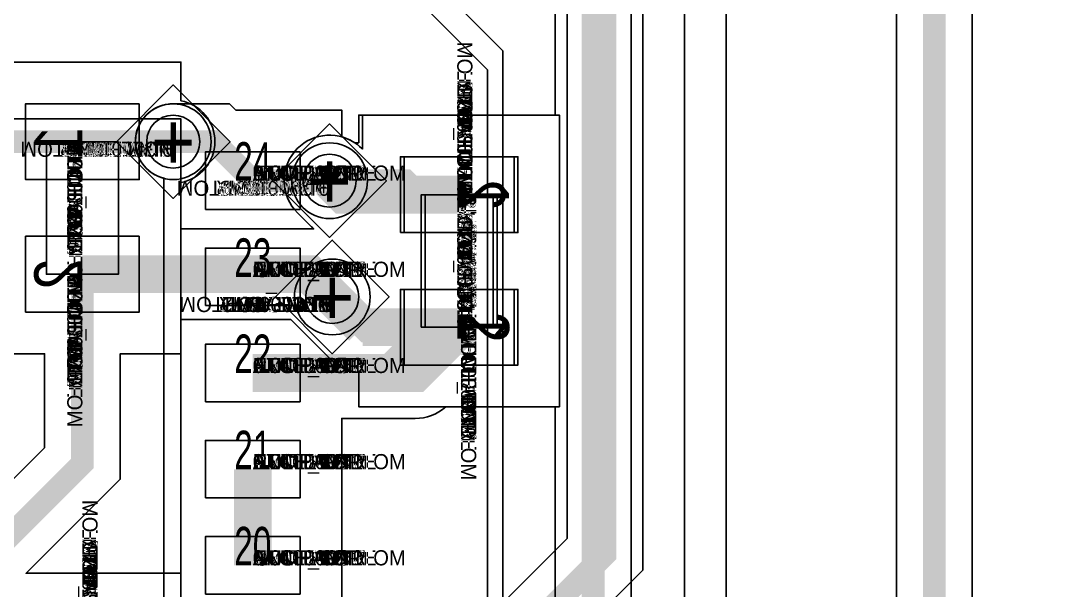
# Model space of a CAD drawing. Extents: x 0 to 323, y 0 to 320.
# Drawn here: x 144.55 to 158.33, y 191.73 to 199.25 of the extents above; entities that cross this region are included whole.
import ezdxf
from ezdxf.enums import TextEntityAlignment as Align

# ---------------------------------------------------------------- set-up
doc = ezdxf.new("R2010")
doc.units = 0
doc.header["$MEASUREMENT"] = 0
doc.layers.get('0').update_dxf_attribs({"linetype": 'CONTINUOUS'})
for name, color, linetype in [('CDN_FIGURES', 7, 'CONTINUOUS'), ('ETCH_BOTTOM', 7, 'CONTINUOUS'), ('ETCH_GND', 3, 'CONTINUOUS'), ('ETCH_INT1', 4, 'CONTINUOUS'), ('ETCH_INT2', 5, 'CONTINUOUS'), ('ETCH_PWR', 6, 'CONTINUOUS'), ('ETCH_TOP', 2, 'CONTINUOUS'), ('MANUFACTURING_NCLEGEND-1-6', 8, 'CONTINUOUS'), ('PACKAGE_GEOMETRY_ASSEMBLY_TOP', 11, 'CONTINUOUS'), ('PACKAGE_GEOMETRY_PIN_NUMBER', 9, 'CONTINUOUS')]:
    doc.layers.add(name, color=color, linetype=linetype)

# ---------------------------------------------------------------- blocks, each defined once
blk = doc.blocks.new('PAD_INFO')
for tag in ['SHAPE_TYPE', 'PAD_HEIGHT', 'PAD_LAYER', 'PAD_TYPE', 'PAD_WIDTH']:
    blk.add_attdef(tag, (0, 0), '', height=0.2)
at = {"flags": 2}
blk.add_attdef('CDN_TYPE', (0, 0), '', height=0.2, dxfattribs=at)
blk = doc.blocks.new('DRILL_INFO')
at = {"flags": 2}
blk.add_attdef('CDN_TYPE', (0, 0), '', height=0.2, dxfattribs=at)
for tag in ['FSHAPE', 'FCHAR', 'DRILL_HEIGHT', 'DIAMETER', 'PLATED', 'DRILL_WIDTH']:
    blk.add_attdef(tag, (0, 0), '', height=0.2)
blk = doc.blocks.new('VIA0700X0300')
at = {"layer": 'ETCH_BOTTOM'}
blk.add_circle((0, 0), 0.35, dxfattribs=at)
at = {"layer": 'ETCH_GND'}
blk.add_circle((0, 0), 0.35, dxfattribs=at)
at = {"layer": 'ETCH_INT1'}
blk.add_circle((0, 0), 0.35, dxfattribs=at)
at = {"layer": 'ETCH_INT2'}
blk.add_circle((0, 0), 0.35, dxfattribs=at)
at = {"layer": 'ETCH_PWR'}
blk.add_circle((0, 0), 0.35, dxfattribs=at)
at = {"layer": 'ETCH_TOP'}
blk.add_circle((0, 0), 0.35, dxfattribs=at)
ref = blk.add_blockref('PAD_INFO', (0, 0))
ref.add_attrib('PAD_LAYER', 'ETCH_TOP', (0, 0), dxfattribs={"height": 0.2})
ref.add_attrib('SHAPE_TYPE', 'NULL', (0, 0), dxfattribs={"height": 0.2})
ref.add_attrib('PAD_TYPE', 'ANTIPAD', (0, 0), dxfattribs={"height": 0.2})
ref.add_attrib('PAD_WIDTH', '0.000000', (0, 0), dxfattribs={"height": 0.2})
ref.add_attrib('PAD_HEIGHT', '0.000000', (0, 0), dxfattribs={"height": 0.2})
ref = blk.add_blockref('PAD_INFO', (0, 0))
ref.add_attrib('PAD_LAYER', 'ETCH_GND', (0, 0), dxfattribs={"height": 0.2})
ref.add_attrib('SHAPE_TYPE', 'NULL', (0, 0), dxfattribs={"height": 0.2})
ref.add_attrib('PAD_TYPE', 'ANTIPAD', (0, 0), dxfattribs={"height": 0.2})
ref.add_attrib('PAD_WIDTH', '0.000000', (0, 0), dxfattribs={"height": 0.2})
ref.add_attrib('PAD_HEIGHT', '0.000000', (0, 0), dxfattribs={"height": 0.2})
ref = blk.add_blockref('PAD_INFO', (0, 0))
ref.add_attrib('PAD_LAYER', 'ETCH_INT1', (0, 0), dxfattribs={"height": 0.2})
ref.add_attrib('SHAPE_TYPE', 'NULL', (0, 0), dxfattribs={"height": 0.2})
ref.add_attrib('PAD_TYPE', 'ANTIPAD', (0, 0), dxfattribs={"height": 0.2})
ref.add_attrib('PAD_WIDTH', '0.000000', (0, 0), dxfattribs={"height": 0.2})
ref.add_attrib('PAD_HEIGHT', '0.000000', (0, 0), dxfattribs={"height": 0.2})
ref = blk.add_blockref('PAD_INFO', (0, 0))
ref.add_attrib('PAD_LAYER', 'ETCH_INT2', (0, 0), dxfattribs={"height": 0.2})
ref.add_attrib('SHAPE_TYPE', 'NULL', (0, 0), dxfattribs={"height": 0.2})
ref.add_attrib('PAD_TYPE', 'ANTIPAD', (0, 0), dxfattribs={"height": 0.2})
ref.add_attrib('PAD_WIDTH', '0.000000', (0, 0), dxfattribs={"height": 0.2})
ref.add_attrib('PAD_HEIGHT', '0.000000', (0, 0), dxfattribs={"height": 0.2})
ref = blk.add_blockref('PAD_INFO', (0, 0))
ref.add_attrib('PAD_LAYER', 'ETCH_PWR', (0, 0), dxfattribs={"height": 0.2})
ref.add_attrib('SHAPE_TYPE', 'NULL', (0, 0), dxfattribs={"height": 0.2})
ref.add_attrib('PAD_TYPE', 'ANTIPAD', (0, 0), dxfattribs={"height": 0.2})
ref.add_attrib('PAD_WIDTH', '0.000000', (0, 0), dxfattribs={"height": 0.2})
ref.add_attrib('PAD_HEIGHT', '0.000000', (0, 0), dxfattribs={"height": 0.2})
ref = blk.add_blockref('PAD_INFO', (0, 0))
ref.add_attrib('PAD_LAYER', 'ETCH_BOTTOM', (0, 0), dxfattribs={"height": 0.2})
ref.add_attrib('SHAPE_TYPE', 'NULL', (0, 0), dxfattribs={"height": 0.2})
ref.add_attrib('PAD_TYPE', 'ANTIPAD', (0, 0), dxfattribs={"height": 0.2})
ref.add_attrib('PAD_WIDTH', '0.000000', (0, 0), dxfattribs={"height": 0.2})
ref.add_attrib('PAD_HEIGHT', '0.000000', (0, 0), dxfattribs={"height": 0.2})
ref = blk.add_blockref('PAD_INFO', (0, 0))
ref.add_attrib('PAD_LAYER', 'ETCH_TOP', (0, 0), dxfattribs={"height": 0.2})
ref.add_attrib('SHAPE_TYPE', 'NULL', (0, 0), dxfattribs={"height": 0.2})
ref.add_attrib('PAD_TYPE', 'THERMAL', (0, 0), dxfattribs={"height": 0.2})
ref.add_attrib('PAD_WIDTH', '0.000000', (0, 0), dxfattribs={"height": 0.2})
ref.add_attrib('PAD_HEIGHT', '0.000000', (0, 0), dxfattribs={"height": 0.2})
ref = blk.add_blockref('PAD_INFO', (0, 0))
ref.add_attrib('PAD_LAYER', 'ETCH_GND', (0, 0), dxfattribs={"height": 0.2})
ref.add_attrib('SHAPE_TYPE', 'NULL', (0, 0), dxfattribs={"height": 0.2})
ref.add_attrib('PAD_TYPE', 'THERMAL', (0, 0), dxfattribs={"height": 0.2})
ref.add_attrib('PAD_WIDTH', '0.000000', (0, 0), dxfattribs={"height": 0.2})
ref.add_attrib('PAD_HEIGHT', '0.000000', (0, 0), dxfattribs={"height": 0.2})
ref = blk.add_blockref('PAD_INFO', (0, 0))
ref.add_attrib('PAD_LAYER', 'ETCH_INT1', (0, 0), dxfattribs={"height": 0.2})
ref.add_attrib('SHAPE_TYPE', 'NULL', (0, 0), dxfattribs={"height": 0.2})
ref.add_attrib('PAD_TYPE', 'THERMAL', (0, 0), dxfattribs={"height": 0.2})
ref.add_attrib('PAD_WIDTH', '0.000000', (0, 0), dxfattribs={"height": 0.2})
ref.add_attrib('PAD_HEIGHT', '0.000000', (0, 0), dxfattribs={"height": 0.2})
ref = blk.add_blockref('PAD_INFO', (0, 0))
ref.add_attrib('PAD_LAYER', 'ETCH_INT2', (0, 0), dxfattribs={"height": 0.2})
ref.add_attrib('SHAPE_TYPE', 'NULL', (0, 0), dxfattribs={"height": 0.2})
ref.add_attrib('PAD_TYPE', 'THERMAL', (0, 0), dxfattribs={"height": 0.2})
ref.add_attrib('PAD_WIDTH', '0.000000', (0, 0), dxfattribs={"height": 0.2})
ref.add_attrib('PAD_HEIGHT', '0.000000', (0, 0), dxfattribs={"height": 0.2})
ref = blk.add_blockref('PAD_INFO', (0, 0))
ref.add_attrib('PAD_LAYER', 'ETCH_PWR', (0, 0), dxfattribs={"height": 0.2})
ref.add_attrib('SHAPE_TYPE', 'NULL', (0, 0), dxfattribs={"height": 0.2})
ref.add_attrib('PAD_TYPE', 'THERMAL', (0, 0), dxfattribs={"height": 0.2})
ref.add_attrib('PAD_WIDTH', '0.000000', (0, 0), dxfattribs={"height": 0.2})
ref.add_attrib('PAD_HEIGHT', '0.000000', (0, 0), dxfattribs={"height": 0.2})
ref = blk.add_blockref('PAD_INFO', (0, 0))
ref.add_attrib('PAD_LAYER', 'ETCH_BOTTOM', (0, 0), dxfattribs={"height": 0.2})
ref.add_attrib('SHAPE_TYPE', 'NULL', (0, 0), dxfattribs={"height": 0.2})
ref.add_attrib('PAD_TYPE', 'THERMAL', (0, 0), dxfattribs={"height": 0.2})
ref.add_attrib('PAD_WIDTH', '0.000000', (0, 0), dxfattribs={"height": 0.2})
ref.add_attrib('PAD_HEIGHT', '0.000000', (0, 0), dxfattribs={"height": 0.2})
ref = blk.add_blockref('PAD_INFO', (0, 0))
ref.add_attrib('PAD_LAYER', 'ETCH_TOP', (0, 0), dxfattribs={"height": 0.2})
ref.add_attrib('SHAPE_TYPE', 'CIRCLE', (0, 0), dxfattribs={"height": 0.2})
ref.add_attrib('PAD_TYPE', 'REGULAR', (0, 0), dxfattribs={"height": 0.2})
ref.add_attrib('PAD_WIDTH', '0.700000', (0, 0), dxfattribs={"height": 0.2})
ref.add_attrib('PAD_HEIGHT', '0.700000', (0, 0), dxfattribs={"height": 0.2})
ref = blk.add_blockref('PAD_INFO', (0, 0))
ref.add_attrib('PAD_LAYER', 'ETCH_GND', (0, 0), dxfattribs={"height": 0.2})
ref.add_attrib('SHAPE_TYPE', 'CIRCLE', (0, 0), dxfattribs={"height": 0.2})
ref.add_attrib('PAD_TYPE', 'REGULAR', (0, 0), dxfattribs={"height": 0.2})
ref.add_attrib('PAD_WIDTH', '0.700000', (0, 0), dxfattribs={"height": 0.2})
ref.add_attrib('PAD_HEIGHT', '0.700000', (0, 0), dxfattribs={"height": 0.2})
ref = blk.add_blockref('PAD_INFO', (0, 0))
ref.add_attrib('PAD_LAYER', 'ETCH_INT1', (0, 0), dxfattribs={"height": 0.2})
ref.add_attrib('SHAPE_TYPE', 'CIRCLE', (0, 0), dxfattribs={"height": 0.2})
ref.add_attrib('PAD_TYPE', 'REGULAR', (0, 0), dxfattribs={"height": 0.2})
ref.add_attrib('PAD_WIDTH', '0.700000', (0, 0), dxfattribs={"height": 0.2})
ref.add_attrib('PAD_HEIGHT', '0.700000', (0, 0), dxfattribs={"height": 0.2})
ref = blk.add_blockref('PAD_INFO', (0, 0))
ref.add_attrib('PAD_LAYER', 'ETCH_INT2', (0, 0), dxfattribs={"height": 0.2})
ref.add_attrib('SHAPE_TYPE', 'CIRCLE', (0, 0), dxfattribs={"height": 0.2})
ref.add_attrib('PAD_TYPE', 'REGULAR', (0, 0), dxfattribs={"height": 0.2})
ref.add_attrib('PAD_WIDTH', '0.700000', (0, 0), dxfattribs={"height": 0.2})
ref.add_attrib('PAD_HEIGHT', '0.700000', (0, 0), dxfattribs={"height": 0.2})
ref = blk.add_blockref('PAD_INFO', (0, 0))
ref.add_attrib('PAD_LAYER', 'ETCH_PWR', (0, 0), dxfattribs={"height": 0.2})
ref.add_attrib('SHAPE_TYPE', 'CIRCLE', (0, 0), dxfattribs={"height": 0.2})
ref.add_attrib('PAD_TYPE', 'REGULAR', (0, 0), dxfattribs={"height": 0.2})
ref.add_attrib('PAD_WIDTH', '0.700000', (0, 0), dxfattribs={"height": 0.2})
ref.add_attrib('PAD_HEIGHT', '0.700000', (0, 0), dxfattribs={"height": 0.2})
ref = blk.add_blockref('PAD_INFO', (0, 0))
ref.add_attrib('PAD_LAYER', 'ETCH_BOTTOM', (0, 0), dxfattribs={"height": 0.2})
ref.add_attrib('SHAPE_TYPE', 'CIRCLE', (0, 0), dxfattribs={"height": 0.2})
ref.add_attrib('PAD_TYPE', 'REGULAR', (0, 0), dxfattribs={"height": 0.2})
ref.add_attrib('PAD_WIDTH', '0.700000', (0, 0), dxfattribs={"height": 0.2})
ref.add_attrib('PAD_HEIGHT', '0.700000', (0, 0), dxfattribs={"height": 0.2})
ref = blk.add_blockref('DRILL_INFO', (0, 0))
ref.add_attrib('DIAMETER', '0.300000', (0, 0), dxfattribs={"height": 0.2})
ref.add_attrib('PLATED', 'PLATED', (0, 0), dxfattribs={"height": 0.2})
ref.add_attrib('FSHAPE', 'DIAMOND', (0, 0), dxfattribs={"height": 0.2})
ref.add_attrib('FCHAR', '+', (0, 0), dxfattribs={"height": 0.2})
ref.add_attrib('DRILL_WIDTH', '1.500000', (0, 0), dxfattribs={"height": 0.2})
ref.add_attrib('DRILL_HEIGHT', '1.500000', (0, 0), dxfattribs={"height": 0.2})
for tag in ['CDN_TYPE', 'PIN']:
    blk.add_attdef(tag, (0, 0), '', height=0.2)
at = {"flags": 2}
for tag in ['PSTKNAME', 'BBV']:
    blk.add_attdef(tag, (0, 0), '', height=0.2, dxfattribs=at)
blk = doc.blocks.new('FIGURE_DIAMOND')
at = {"layer": 'CDN_FIGURES'}
blk.add_lwpolyline([(-0.5, 0), (0, 0.5), (0.5, 0), (0, -0.5)], close=True, dxfattribs=at)
blk = doc.blocks.new('RC1000X1500TS')
at = {"layer": 'ETCH_TOP'}
blk.add_lwpolyline([(-0.5, -0.75), (-0.5, 0.75), (0.5, 0.75), (0.5, -0.75)], close=True, dxfattribs=at)
ref = blk.add_blockref('PAD_INFO', (0, 0))
ref.add_attrib('PAD_LAYER', 'ETCH_TOP', (0, 0), dxfattribs={"height": 0.2})
ref.add_attrib('SHAPE_TYPE', 'NULL', (0, 0), dxfattribs={"height": 0.2})
ref.add_attrib('PAD_TYPE', 'ANTIPAD', (0, 0), dxfattribs={"height": 0.2})
ref.add_attrib('PAD_WIDTH', '0.000000', (0, 0), dxfattribs={"height": 0.2})
ref.add_attrib('PAD_HEIGHT', '0.000000', (0, 0), dxfattribs={"height": 0.2})
ref = blk.add_blockref('PAD_INFO', (0, 0))
ref.add_attrib('PAD_LAYER', 'ETCH_GND', (0, 0), dxfattribs={"height": 0.2})
ref.add_attrib('SHAPE_TYPE', 'NULL', (0, 0), dxfattribs={"height": 0.2})
ref.add_attrib('PAD_TYPE', 'ANTIPAD', (0, 0), dxfattribs={"height": 0.2})
ref.add_attrib('PAD_WIDTH', '0.000000', (0, 0), dxfattribs={"height": 0.2})
ref.add_attrib('PAD_HEIGHT', '0.000000', (0, 0), dxfattribs={"height": 0.2})
ref = blk.add_blockref('PAD_INFO', (0, 0))
ref.add_attrib('PAD_LAYER', 'ETCH_INT1', (0, 0), dxfattribs={"height": 0.2})
ref.add_attrib('SHAPE_TYPE', 'NULL', (0, 0), dxfattribs={"height": 0.2})
ref.add_attrib('PAD_TYPE', 'ANTIPAD', (0, 0), dxfattribs={"height": 0.2})
ref.add_attrib('PAD_WIDTH', '0.000000', (0, 0), dxfattribs={"height": 0.2})
ref.add_attrib('PAD_HEIGHT', '0.000000', (0, 0), dxfattribs={"height": 0.2})
ref = blk.add_blockref('PAD_INFO', (0, 0))
ref.add_attrib('PAD_LAYER', 'ETCH_INT2', (0, 0), dxfattribs={"height": 0.2})
ref.add_attrib('SHAPE_TYPE', 'NULL', (0, 0), dxfattribs={"height": 0.2})
ref.add_attrib('PAD_TYPE', 'ANTIPAD', (0, 0), dxfattribs={"height": 0.2})
ref.add_attrib('PAD_WIDTH', '0.000000', (0, 0), dxfattribs={"height": 0.2})
ref.add_attrib('PAD_HEIGHT', '0.000000', (0, 0), dxfattribs={"height": 0.2})
ref = blk.add_blockref('PAD_INFO', (0, 0))
ref.add_attrib('PAD_LAYER', 'ETCH_PWR', (0, 0), dxfattribs={"height": 0.2})
ref.add_attrib('SHAPE_TYPE', 'NULL', (0, 0), dxfattribs={"height": 0.2})
ref.add_attrib('PAD_TYPE', 'ANTIPAD', (0, 0), dxfattribs={"height": 0.2})
ref.add_attrib('PAD_WIDTH', '0.000000', (0, 0), dxfattribs={"height": 0.2})
ref.add_attrib('PAD_HEIGHT', '0.000000', (0, 0), dxfattribs={"height": 0.2})
ref = blk.add_blockref('PAD_INFO', (0, 0))
ref.add_attrib('PAD_LAYER', 'ETCH_BOTTOM', (0, 0), dxfattribs={"height": 0.2})
ref.add_attrib('SHAPE_TYPE', 'NULL', (0, 0), dxfattribs={"height": 0.2})
ref.add_attrib('PAD_TYPE', 'ANTIPAD', (0, 0), dxfattribs={"height": 0.2})
ref.add_attrib('PAD_WIDTH', '0.000000', (0, 0), dxfattribs={"height": 0.2})
ref.add_attrib('PAD_HEIGHT', '0.000000', (0, 0), dxfattribs={"height": 0.2})
ref = blk.add_blockref('PAD_INFO', (0, 0))
ref.add_attrib('PAD_LAYER', 'ETCH_TOP', (0, 0), dxfattribs={"height": 0.2})
ref.add_attrib('SHAPE_TYPE', 'NULL', (0, 0), dxfattribs={"height": 0.2})
ref.add_attrib('PAD_TYPE', 'THERMAL', (0, 0), dxfattribs={"height": 0.2})
ref.add_attrib('PAD_WIDTH', '0.000000', (0, 0), dxfattribs={"height": 0.2})
ref.add_attrib('PAD_HEIGHT', '0.000000', (0, 0), dxfattribs={"height": 0.2})
ref = blk.add_blockref('PAD_INFO', (0, 0))
ref.add_attrib('PAD_LAYER', 'ETCH_GND', (0, 0), dxfattribs={"height": 0.2})
ref.add_attrib('SHAPE_TYPE', 'NULL', (0, 0), dxfattribs={"height": 0.2})
ref.add_attrib('PAD_TYPE', 'THERMAL', (0, 0), dxfattribs={"height": 0.2})
ref.add_attrib('PAD_WIDTH', '0.000000', (0, 0), dxfattribs={"height": 0.2})
ref.add_attrib('PAD_HEIGHT', '0.000000', (0, 0), dxfattribs={"height": 0.2})
ref = blk.add_blockref('PAD_INFO', (0, 0))
ref.add_attrib('PAD_LAYER', 'ETCH_INT1', (0, 0), dxfattribs={"height": 0.2})
ref.add_attrib('SHAPE_TYPE', 'NULL', (0, 0), dxfattribs={"height": 0.2})
ref.add_attrib('PAD_TYPE', 'THERMAL', (0, 0), dxfattribs={"height": 0.2})
ref.add_attrib('PAD_WIDTH', '0.000000', (0, 0), dxfattribs={"height": 0.2})
ref.add_attrib('PAD_HEIGHT', '0.000000', (0, 0), dxfattribs={"height": 0.2})
ref = blk.add_blockref('PAD_INFO', (0, 0))
ref.add_attrib('PAD_LAYER', 'ETCH_INT2', (0, 0), dxfattribs={"height": 0.2})
ref.add_attrib('SHAPE_TYPE', 'NULL', (0, 0), dxfattribs={"height": 0.2})
ref.add_attrib('PAD_TYPE', 'THERMAL', (0, 0), dxfattribs={"height": 0.2})
ref.add_attrib('PAD_WIDTH', '0.000000', (0, 0), dxfattribs={"height": 0.2})
ref.add_attrib('PAD_HEIGHT', '0.000000', (0, 0), dxfattribs={"height": 0.2})
ref = blk.add_blockref('PAD_INFO', (0, 0))
ref.add_attrib('PAD_LAYER', 'ETCH_PWR', (0, 0), dxfattribs={"height": 0.2})
ref.add_attrib('SHAPE_TYPE', 'NULL', (0, 0), dxfattribs={"height": 0.2})
ref.add_attrib('PAD_TYPE', 'THERMAL', (0, 0), dxfattribs={"height": 0.2})
ref.add_attrib('PAD_WIDTH', '0.000000', (0, 0), dxfattribs={"height": 0.2})
ref.add_attrib('PAD_HEIGHT', '0.000000', (0, 0), dxfattribs={"height": 0.2})
ref = blk.add_blockref('PAD_INFO', (0, 0))
ref.add_attrib('PAD_LAYER', 'ETCH_BOTTOM', (0, 0), dxfattribs={"height": 0.2})
ref.add_attrib('SHAPE_TYPE', 'NULL', (0, 0), dxfattribs={"height": 0.2})
ref.add_attrib('PAD_TYPE', 'THERMAL', (0, 0), dxfattribs={"height": 0.2})
ref.add_attrib('PAD_WIDTH', '0.000000', (0, 0), dxfattribs={"height": 0.2})
ref.add_attrib('PAD_HEIGHT', '0.000000', (0, 0), dxfattribs={"height": 0.2})
ref = blk.add_blockref('PAD_INFO', (0, 0))
ref.add_attrib('PAD_LAYER', 'ETCH_GND', (0, 0), dxfattribs={"height": 0.2})
ref.add_attrib('SHAPE_TYPE', 'NULL', (0, 0), dxfattribs={"height": 0.2})
ref.add_attrib('PAD_TYPE', 'REGULAR', (0, 0), dxfattribs={"height": 0.2})
ref.add_attrib('PAD_WIDTH', '0.000000', (0, 0), dxfattribs={"height": 0.2})
ref.add_attrib('PAD_HEIGHT', '0.000000', (0, 0), dxfattribs={"height": 0.2})
ref = blk.add_blockref('PAD_INFO', (0, 0))
ref.add_attrib('PAD_LAYER', 'ETCH_INT1', (0, 0), dxfattribs={"height": 0.2})
ref.add_attrib('SHAPE_TYPE', 'NULL', (0, 0), dxfattribs={"height": 0.2})
ref.add_attrib('PAD_TYPE', 'REGULAR', (0, 0), dxfattribs={"height": 0.2})
ref.add_attrib('PAD_WIDTH', '0.000000', (0, 0), dxfattribs={"height": 0.2})
ref.add_attrib('PAD_HEIGHT', '0.000000', (0, 0), dxfattribs={"height": 0.2})
ref = blk.add_blockref('PAD_INFO', (0, 0))
ref.add_attrib('PAD_LAYER', 'ETCH_INT2', (0, 0), dxfattribs={"height": 0.2})
ref.add_attrib('SHAPE_TYPE', 'NULL', (0, 0), dxfattribs={"height": 0.2})
ref.add_attrib('PAD_TYPE', 'REGULAR', (0, 0), dxfattribs={"height": 0.2})
ref.add_attrib('PAD_WIDTH', '0.000000', (0, 0), dxfattribs={"height": 0.2})
ref.add_attrib('PAD_HEIGHT', '0.000000', (0, 0), dxfattribs={"height": 0.2})
ref = blk.add_blockref('PAD_INFO', (0, 0))
ref.add_attrib('PAD_LAYER', 'ETCH_PWR', (0, 0), dxfattribs={"height": 0.2})
ref.add_attrib('SHAPE_TYPE', 'NULL', (0, 0), dxfattribs={"height": 0.2})
ref.add_attrib('PAD_TYPE', 'REGULAR', (0, 0), dxfattribs={"height": 0.2})
ref.add_attrib('PAD_WIDTH', '0.000000', (0, 0), dxfattribs={"height": 0.2})
ref.add_attrib('PAD_HEIGHT', '0.000000', (0, 0), dxfattribs={"height": 0.2})
ref = blk.add_blockref('PAD_INFO', (0, 0))
ref.add_attrib('PAD_LAYER', 'ETCH_BOTTOM', (0, 0), dxfattribs={"height": 0.2})
ref.add_attrib('SHAPE_TYPE', 'NULL', (0, 0), dxfattribs={"height": 0.2})
ref.add_attrib('PAD_TYPE', 'REGULAR', (0, 0), dxfattribs={"height": 0.2})
ref.add_attrib('PAD_WIDTH', '0.000000', (0, 0), dxfattribs={"height": 0.2})
ref.add_attrib('PAD_HEIGHT', '0.000000', (0, 0), dxfattribs={"height": 0.2})
ref = blk.add_blockref('DRILL_INFO', (0, 0))
ref.add_attrib('DIAMETER', '0.000000', (0, 0), dxfattribs={"height": 0.2})
ref.add_attrib('PLATED', 'PLATED', (0, 0), dxfattribs={"height": 0.2})
ref.add_attrib('FSHAPE', 'NULL', (0, 0), dxfattribs={"height": 0.2})
ref.add_attrib('DRILL_WIDTH', '0.000000', (0, 0), dxfattribs={"height": 0.2})
ref.add_attrib('DRILL_HEIGHT', '0.000000', (0, 0), dxfattribs={"height": 0.2})
ref = blk.add_blockref('PAD_INFO', (0, 0))
ref.add_attrib('PAD_LAYER', 'ETCH_TOP', (0, 0), dxfattribs={"height": 0.2})
ref.add_attrib('SHAPE_TYPE', 'RECTANGLE', (0, 0), dxfattribs={"height": 0.2})
ref.add_attrib('PAD_TYPE', 'REGULAR', (0, 0), dxfattribs={"height": 0.2})
ref.add_attrib('PAD_WIDTH', '1.000000', (0, 0), dxfattribs={"height": 0.2})
ref.add_attrib('PAD_HEIGHT', '1.500000', (0, 0), dxfattribs={"height": 0.2})
for tag in ['CDN_TYPE', 'PIN']:
    blk.add_attdef(tag, (0, 0), '', height=0.2)
at = {"flags": 2}
for tag in ['PSTKNAME', 'BBV']:
    blk.add_attdef(tag, (0, 0), '', height=0.2, dxfattribs=at)
blk = doc.blocks.new('F56')
at = {"layer": 'PACKAGE_GEOMETRY_ASSEMBLY_TOP'}
blk.add_lwpolyline([(0, -0.475), (1.75, -0.475), (1.75, 0.475), (0, 0.475)], close=True, dxfattribs=at)
at = {"layer": 'ETCH_TOP'}
ref = blk.add_blockref('RC1000X1500TS', (0, 0), dxfattribs=at)
ref.add_attrib('CDN_TYPE', 'PIN', (0, 0), dxfattribs={"height": 0.2})
ref.add_attrib('PIN', '1', (0, 0), dxfattribs={"height": 0.2})
ref = blk.add_blockref('RC1000X1500TS', (1.75, 0), dxfattribs=at)
ref.add_attrib('CDN_TYPE', 'PIN', (0, 0), dxfattribs={"height": 0.2})
ref.add_attrib('PIN', '2', (0, 0), dxfattribs={"height": 0.2})
at = {"flags": 2}
for tag in ['SYMBOL_TYPE', 'CDN_TYPE', 'REFDES']:
    blk.add_attdef(tag, (0, 0), '', height=0.2, dxfattribs=at)
blk = doc.blocks.new('RC1250X0760TS')
at = {"layer": 'ETCH_TOP'}
blk.add_lwpolyline([(-0.625, -0.38), (-0.625, 0.38), (0.625, 0.38), (0.625, -0.38)], close=True, dxfattribs=at)
ref = blk.add_blockref('PAD_INFO', (0, 0))
ref.add_attrib('PAD_LAYER', 'ETCH_TOP', (0, 0), dxfattribs={"height": 0.2})
ref.add_attrib('SHAPE_TYPE', 'NULL', (0, 0), dxfattribs={"height": 0.2})
ref.add_attrib('PAD_TYPE', 'ANTIPAD', (0, 0), dxfattribs={"height": 0.2})
ref.add_attrib('PAD_WIDTH', '0.000000', (0, 0), dxfattribs={"height": 0.2})
ref.add_attrib('PAD_HEIGHT', '0.000000', (0, 0), dxfattribs={"height": 0.2})
ref = blk.add_blockref('PAD_INFO', (0, 0))
ref.add_attrib('PAD_LAYER', 'ETCH_GND', (0, 0), dxfattribs={"height": 0.2})
ref.add_attrib('SHAPE_TYPE', 'NULL', (0, 0), dxfattribs={"height": 0.2})
ref.add_attrib('PAD_TYPE', 'ANTIPAD', (0, 0), dxfattribs={"height": 0.2})
ref.add_attrib('PAD_WIDTH', '0.000000', (0, 0), dxfattribs={"height": 0.2})
ref.add_attrib('PAD_HEIGHT', '0.000000', (0, 0), dxfattribs={"height": 0.2})
ref = blk.add_blockref('PAD_INFO', (0, 0))
ref.add_attrib('PAD_LAYER', 'ETCH_INT1', (0, 0), dxfattribs={"height": 0.2})
ref.add_attrib('SHAPE_TYPE', 'NULL', (0, 0), dxfattribs={"height": 0.2})
ref.add_attrib('PAD_TYPE', 'ANTIPAD', (0, 0), dxfattribs={"height": 0.2})
ref.add_attrib('PAD_WIDTH', '0.000000', (0, 0), dxfattribs={"height": 0.2})
ref.add_attrib('PAD_HEIGHT', '0.000000', (0, 0), dxfattribs={"height": 0.2})
ref = blk.add_blockref('PAD_INFO', (0, 0))
ref.add_attrib('PAD_LAYER', 'ETCH_INT2', (0, 0), dxfattribs={"height": 0.2})
ref.add_attrib('SHAPE_TYPE', 'NULL', (0, 0), dxfattribs={"height": 0.2})
ref.add_attrib('PAD_TYPE', 'ANTIPAD', (0, 0), dxfattribs={"height": 0.2})
ref.add_attrib('PAD_WIDTH', '0.000000', (0, 0), dxfattribs={"height": 0.2})
ref.add_attrib('PAD_HEIGHT', '0.000000', (0, 0), dxfattribs={"height": 0.2})
ref = blk.add_blockref('PAD_INFO', (0, 0))
ref.add_attrib('PAD_LAYER', 'ETCH_PWR', (0, 0), dxfattribs={"height": 0.2})
ref.add_attrib('SHAPE_TYPE', 'NULL', (0, 0), dxfattribs={"height": 0.2})
ref.add_attrib('PAD_TYPE', 'ANTIPAD', (0, 0), dxfattribs={"height": 0.2})
ref.add_attrib('PAD_WIDTH', '0.000000', (0, 0), dxfattribs={"height": 0.2})
ref.add_attrib('PAD_HEIGHT', '0.000000', (0, 0), dxfattribs={"height": 0.2})
ref = blk.add_blockref('PAD_INFO', (0, 0))
ref.add_attrib('PAD_LAYER', 'ETCH_BOTTOM', (0, 0), dxfattribs={"height": 0.2})
ref.add_attrib('SHAPE_TYPE', 'NULL', (0, 0), dxfattribs={"height": 0.2})
ref.add_attrib('PAD_TYPE', 'ANTIPAD', (0, 0), dxfattribs={"height": 0.2})
ref.add_attrib('PAD_WIDTH', '0.000000', (0, 0), dxfattribs={"height": 0.2})
ref.add_attrib('PAD_HEIGHT', '0.000000', (0, 0), dxfattribs={"height": 0.2})
ref = blk.add_blockref('PAD_INFO', (0, 0))
ref.add_attrib('PAD_LAYER', 'ETCH_TOP', (0, 0), dxfattribs={"height": 0.2})
ref.add_attrib('SHAPE_TYPE', 'NULL', (0, 0), dxfattribs={"height": 0.2})
ref.add_attrib('PAD_TYPE', 'THERMAL', (0, 0), dxfattribs={"height": 0.2})
ref.add_attrib('PAD_WIDTH', '0.000000', (0, 0), dxfattribs={"height": 0.2})
ref.add_attrib('PAD_HEIGHT', '0.000000', (0, 0), dxfattribs={"height": 0.2})
ref = blk.add_blockref('PAD_INFO', (0, 0))
ref.add_attrib('PAD_LAYER', 'ETCH_GND', (0, 0), dxfattribs={"height": 0.2})
ref.add_attrib('SHAPE_TYPE', 'NULL', (0, 0), dxfattribs={"height": 0.2})
ref.add_attrib('PAD_TYPE', 'THERMAL', (0, 0), dxfattribs={"height": 0.2})
ref.add_attrib('PAD_WIDTH', '0.000000', (0, 0), dxfattribs={"height": 0.2})
ref.add_attrib('PAD_HEIGHT', '0.000000', (0, 0), dxfattribs={"height": 0.2})
ref = blk.add_blockref('PAD_INFO', (0, 0))
ref.add_attrib('PAD_LAYER', 'ETCH_INT1', (0, 0), dxfattribs={"height": 0.2})
ref.add_attrib('SHAPE_TYPE', 'NULL', (0, 0), dxfattribs={"height": 0.2})
ref.add_attrib('PAD_TYPE', 'THERMAL', (0, 0), dxfattribs={"height": 0.2})
ref.add_attrib('PAD_WIDTH', '0.000000', (0, 0), dxfattribs={"height": 0.2})
ref.add_attrib('PAD_HEIGHT', '0.000000', (0, 0), dxfattribs={"height": 0.2})
ref = blk.add_blockref('PAD_INFO', (0, 0))
ref.add_attrib('PAD_LAYER', 'ETCH_INT2', (0, 0), dxfattribs={"height": 0.2})
ref.add_attrib('SHAPE_TYPE', 'NULL', (0, 0), dxfattribs={"height": 0.2})
ref.add_attrib('PAD_TYPE', 'THERMAL', (0, 0), dxfattribs={"height": 0.2})
ref.add_attrib('PAD_WIDTH', '0.000000', (0, 0), dxfattribs={"height": 0.2})
ref.add_attrib('PAD_HEIGHT', '0.000000', (0, 0), dxfattribs={"height": 0.2})
ref = blk.add_blockref('PAD_INFO', (0, 0))
ref.add_attrib('PAD_LAYER', 'ETCH_PWR', (0, 0), dxfattribs={"height": 0.2})
ref.add_attrib('SHAPE_TYPE', 'NULL', (0, 0), dxfattribs={"height": 0.2})
ref.add_attrib('PAD_TYPE', 'THERMAL', (0, 0), dxfattribs={"height": 0.2})
ref.add_attrib('PAD_WIDTH', '0.000000', (0, 0), dxfattribs={"height": 0.2})
ref.add_attrib('PAD_HEIGHT', '0.000000', (0, 0), dxfattribs={"height": 0.2})
ref = blk.add_blockref('PAD_INFO', (0, 0))
ref.add_attrib('PAD_LAYER', 'ETCH_BOTTOM', (0, 0), dxfattribs={"height": 0.2})
ref.add_attrib('SHAPE_TYPE', 'NULL', (0, 0), dxfattribs={"height": 0.2})
ref.add_attrib('PAD_TYPE', 'THERMAL', (0, 0), dxfattribs={"height": 0.2})
ref.add_attrib('PAD_WIDTH', '0.000000', (0, 0), dxfattribs={"height": 0.2})
ref.add_attrib('PAD_HEIGHT', '0.000000', (0, 0), dxfattribs={"height": 0.2})
ref = blk.add_blockref('PAD_INFO', (0, 0))
ref.add_attrib('PAD_LAYER', 'ETCH_TOP', (0, 0), dxfattribs={"height": 0.2})
ref.add_attrib('SHAPE_TYPE', 'RECTANGLE', (0, 0), dxfattribs={"height": 0.2})
ref.add_attrib('PAD_TYPE', 'REGULAR', (0, 0), dxfattribs={"height": 0.2})
ref.add_attrib('PAD_WIDTH', '1.250000', (0, 0), dxfattribs={"height": 0.2})
ref.add_attrib('PAD_HEIGHT', '0.760000', (0, 0), dxfattribs={"height": 0.2})
ref = blk.add_blockref('PAD_INFO', (0, 0))
ref.add_attrib('PAD_LAYER', 'ETCH_GND', (0, 0), dxfattribs={"height": 0.2})
ref.add_attrib('SHAPE_TYPE', 'NULL', (0, 0), dxfattribs={"height": 0.2})
ref.add_attrib('PAD_TYPE', 'REGULAR', (0, 0), dxfattribs={"height": 0.2})
ref.add_attrib('PAD_WIDTH', '0.000000', (0, 0), dxfattribs={"height": 0.2})
ref.add_attrib('PAD_HEIGHT', '0.000000', (0, 0), dxfattribs={"height": 0.2})
ref = blk.add_blockref('PAD_INFO', (0, 0))
ref.add_attrib('PAD_LAYER', 'ETCH_INT1', (0, 0), dxfattribs={"height": 0.2})
ref.add_attrib('SHAPE_TYPE', 'NULL', (0, 0), dxfattribs={"height": 0.2})
ref.add_attrib('PAD_TYPE', 'REGULAR', (0, 0), dxfattribs={"height": 0.2})
ref.add_attrib('PAD_WIDTH', '0.000000', (0, 0), dxfattribs={"height": 0.2})
ref.add_attrib('PAD_HEIGHT', '0.000000', (0, 0), dxfattribs={"height": 0.2})
ref = blk.add_blockref('PAD_INFO', (0, 0))
ref.add_attrib('PAD_LAYER', 'ETCH_INT2', (0, 0), dxfattribs={"height": 0.2})
ref.add_attrib('SHAPE_TYPE', 'NULL', (0, 0), dxfattribs={"height": 0.2})
ref.add_attrib('PAD_TYPE', 'REGULAR', (0, 0), dxfattribs={"height": 0.2})
ref.add_attrib('PAD_WIDTH', '0.000000', (0, 0), dxfattribs={"height": 0.2})
ref.add_attrib('PAD_HEIGHT', '0.000000', (0, 0), dxfattribs={"height": 0.2})
ref = blk.add_blockref('PAD_INFO', (0, 0))
ref.add_attrib('PAD_LAYER', 'ETCH_PWR', (0, 0), dxfattribs={"height": 0.2})
ref.add_attrib('SHAPE_TYPE', 'NULL', (0, 0), dxfattribs={"height": 0.2})
ref.add_attrib('PAD_TYPE', 'REGULAR', (0, 0), dxfattribs={"height": 0.2})
ref.add_attrib('PAD_WIDTH', '0.000000', (0, 0), dxfattribs={"height": 0.2})
ref.add_attrib('PAD_HEIGHT', '0.000000', (0, 0), dxfattribs={"height": 0.2})
ref = blk.add_blockref('PAD_INFO', (0, 0))
ref.add_attrib('PAD_LAYER', 'ETCH_BOTTOM', (0, 0), dxfattribs={"height": 0.2})
ref.add_attrib('SHAPE_TYPE', 'NULL', (0, 0), dxfattribs={"height": 0.2})
ref.add_attrib('PAD_TYPE', 'REGULAR', (0, 0), dxfattribs={"height": 0.2})
ref.add_attrib('PAD_WIDTH', '0.000000', (0, 0), dxfattribs={"height": 0.2})
ref.add_attrib('PAD_HEIGHT', '0.000000', (0, 0), dxfattribs={"height": 0.2})
ref = blk.add_blockref('DRILL_INFO', (0, 0))
ref.add_attrib('DIAMETER', '0.000000', (0, 0), dxfattribs={"height": 0.2})
ref.add_attrib('PLATED', 'PLATED', (0, 0), dxfattribs={"height": 0.2})
ref.add_attrib('FSHAPE', 'NULL', (0, 0), dxfattribs={"height": 0.2})
ref.add_attrib('DRILL_WIDTH', '0.000000', (0, 0), dxfattribs={"height": 0.2})
ref.add_attrib('DRILL_HEIGHT', '0.000000', (0, 0), dxfattribs={"height": 0.2})
for tag in ['CDN_TYPE', 'PIN']:
    blk.add_attdef(tag, (0, 0), '', height=0.2)
at = {"flags": 2}
for tag in ['PSTKNAME', 'BBV']:
    blk.add_attdef(tag, (0, 0), '', height=0.2, dxfattribs=at)
blk = doc.blocks.new('SO-24W')
at = {"layer": 'PACKAGE_GEOMETRY_ASSEMBLY_TOP'}
blk.add_lwpolyline([(-3.8, -7.8), (3.8, -7.8), (3.8, 7.8), (-3.8, 7.8)], close=True, dxfattribs=at)
at = {"layer": 'ETCH_TOP'}
ref = blk.add_blockref('RC1250X0760TS', (4.75, 6.985), dxfattribs=at)
ref.add_attrib('CDN_TYPE', 'PIN', (0, 0), dxfattribs={"height": 0.2})
ref.add_attrib('PIN', '24', (0, 0), dxfattribs={"height": 0.2})
ref = blk.add_blockref('RC1250X0760TS', (4.75, 5.715), dxfattribs=at)
ref.add_attrib('CDN_TYPE', 'PIN', (0, 0), dxfattribs={"height": 0.2})
ref.add_attrib('PIN', '23', (0, 0), dxfattribs={"height": 0.2})
ref = blk.add_blockref('RC1250X0760TS', (4.75, 4.445), dxfattribs=at)
ref.add_attrib('CDN_TYPE', 'PIN', (0, 0), dxfattribs={"height": 0.2})
ref.add_attrib('PIN', '22', (0, 0), dxfattribs={"height": 0.2})
ref = blk.add_blockref('RC1250X0760TS', (4.75, 3.175), dxfattribs=at)
ref.add_attrib('CDN_TYPE', 'PIN', (0, 0), dxfattribs={"height": 0.2})
ref.add_attrib('PIN', '21', (0, 0), dxfattribs={"height": 0.2})
ref = blk.add_blockref('RC1250X0760TS', (4.75, 1.905), dxfattribs=at)
ref.add_attrib('CDN_TYPE', 'PIN', (0, 0), dxfattribs={"height": 0.2})
ref.add_attrib('PIN', '20', (0, 0), dxfattribs={"height": 0.2})
at = {"flags": 2}
for tag in ['SYMBOL_TYPE', 'CDN_TYPE', 'REFDES']:
    blk.add_attdef(tag, (0, 0), '', height=0.2, dxfattribs=at)

msp = doc.modelspace()

# ---------------------------------------------------------------- linework, layer by layer
at = {"layer": 'ETCH_BOTTOM'}
for points, format in [([(141.398, 227.24, 0.3, 0.3, 0), (141.398, 225.22, 0.3, 0.3, 0), (146.763, 219.855, 0.3, 0.3, 0), (146.763, 213.355, 0.3, 0.3, 0), (152.108, 208.01, 0.3, 0.3, 0), (152.108, 172.87, 0.3, 0.3, 0), (142.263, 163.025, 0.3, 0.3, 0), (142.263, 158.875, 0.3, 0.3, 0), (142.228, 158.84, 0.3, 0.3, 0)], "xyseb"), ([(141.563, 198.706), (146.663, 198.706), (146.663, 198.196, -0.831918), (146.663, 197.115), (146.663, 196.506), (148.363, 196.506, -0.023284), (148.418, 196.503, -0.017188), (148.388, 196.531), (148.203, 196.716, -0.904799), (148.959, 197.641), (149.013, 197.641), (149.013, 198.006), (151.608, 198.006), (151.608, 207.803), (146.263, 213.148)], "xyb"), ([(149.763, 212.385, -0.573067), (149.218, 211.607), (152.608, 208.218), (152.608, 172.663)], "xyb"), ([(142.863, 197.655, 0.3, 0.3, 0), (145.363, 197.655, 0.3, 0.3, 0)], "xyseb"), ([(145.363, 197.655, 0.3, 0.3, 0), (146.563, 197.655, 0.3, 0.3, 0)], "xyseb"), ([(150.313, 196.955, 0.5, 0.5, 0), (148.813, 196.955, 0.5, 0.5, 0), (148.628, 197.14, 0.5, 0.5, 0)], "xyseb"), ([(149.863, 196.905, 0.3, 0.3, 0), (149.628, 197.14, 0.3, 0.3, 0), (148.628, 197.14, 0.3, 0.3, 0)], "xyseb"), ([(145.363, 195.905, 0.3, 0.3, 0), (145.363, 193.405, 0.3, 0.3, 0), (143.113, 191.155, 0.3, 0.3, 0), (142.863, 191.155, 0.3, 0.3, 0)], "xyseb"), ([(145.363, 195.905, 0.5, 0.5, 0), (148.363, 195.905, 0.5, 0.5, 0), (148.663, 195.605, 0.5, 0.5, 0)], "xyseb"), ([(149.063, 195.205, 0.5, 0.5, 0), (148.663, 195.605, 0.5, 0.5, 0)], "xyseb"), ([(150.313, 195.205, 0.5, 0.5, 0), (149.063, 195.205, 0.5, 0.5, 0)], "xyseb"), ([(149.863, 195.155, 0.3, 0.3, 0), (149.113, 195.155, 0.3, 0.3, 0), (149.063, 195.205, 0.3, 0.3, 0)], "xyseb"), ([(151.608, 177.59), (151.608, 194.155), (149.013, 194.155), (149.013, 194.607, -0.177276), (148.638, 194.781), (148.114, 195.305), (146.663, 195.305), (146.663, 194.855), (145.863, 194.855), (145.863, 193.198), (144.62, 191.956), (146.663, 191.956), (146.663, 191.453, -0.912717), (146.663, 190.358), (146.663, 188.105), (145.853, 188.105, -0.612319), (144.873, 188.105), (144.824, 188.105, -0.711394), (143.815, 188.355)], "xyb")]:
    msp.add_lwpolyline(points, format=format, dxfattribs=at)
msp.add_lwpolyline([(143.456, 192.206), (144.863, 193.613), (144.863, 194.855), (141.663, 194.855)], dxfattribs=at)
at = {"layer": 'ETCH_GND'}
for points in [[(147.063, 197.655, 1), (146.063, 197.655, 1)], [(149.128, 197.14, 1), (148.128, 197.14, 1)], [(149.163, 195.605, 1), (148.163, 195.605, 1)]]:
    msp.add_lwpolyline(points, format="xyb", close=True, dxfattribs=at)
at = {"layer": 'ETCH_INT1'}
for points in [[(147.063, 197.655, 1), (146.063, 197.655, 1)], [(149.128, 197.14, 1), (148.128, 197.14, 1)], [(149.163, 195.605, 1), (148.163, 195.605, 1)]]:
    msp.add_lwpolyline(points, format="xyb", close=True, dxfattribs=at)
at = {"layer": 'ETCH_INT2'}
for points in [[(147.063, 197.655, 1), (146.063, 197.655, 1)], [(149.128, 197.14, 1), (148.128, 197.14, 1)], [(149.163, 195.605, 1), (148.163, 195.605, 1)]]:
    msp.add_lwpolyline(points, format="xyb", close=True, dxfattribs=at)
at = {"layer": 'ETCH_PWR'}
for points in [[(25.813, 272.205), (188.763, 272.205), (190.463, 270.505), (190.463, 157.755), (188.613, 155.905), (175.993, 155.905), (175.993, 158.255), (155.663, 158.255), (150.013, 163.905), (150.013, 178.955), (150.913, 179.855), (150.913, 198.855), (149.013, 200.755), (148.213, 200.755, 2.998401), (147.612, 200.755), (129.32, 200.755, 2.379876), (128.605, 200.755), (92.04, 200.755, 1.362659)], [(125.913, 204.955), (139.063, 204.955), (141.163, 207.055), (143.513, 207.055), (144.163, 206.405), (144.163, 205.355), (144.563, 204.955), (144.613, 205.005), (148.313, 205.005), (153.313, 200.005), (153.313, 168.255), (155.613, 165.955), (155.663, 166.005), (180.063, 166.005), (185.813, 171.755), (185.813, 174.878, 1.362659), (185.813, 175.833), (185.813, 260.455)], [(179.863, 166.255), (157.913, 166.255), (157.913, 166.305), (156.263, 166.305), (153.863, 168.705), (153.863, 200.055), (148.463, 205.455), (146.696, 205.455, -0.489483), (146.597, 205.582, 1.286813), (145.628, 205.582, -0.489483), (145.53, 205.455), (144.613, 205.455), (144.613, 206.605), (143.813, 207.405), (141.213, 207.405), (139.263, 205.455), (137.66, 205.455, -0.545308), (137.568, 205.599, 1.552073), (136.657, 205.599, -0.545308), (136.565, 205.455), (127.795, 205.455, -0.592533), (127.709, 205.611, 1.824259), (126.866, 205.611, -0.592533)], [(91.573, 200.405), (148.913, 200.405), (150.713, 198.605), (150.713, 180.255), (150.313, 179.856, 2.413531), (149.813, 179.355), (149.613, 179.155), (149.613, 163.855), (155.213, 158.255), (150.383, 158.255), (150.383, 155.605), (3.213, 155.605)]]:
    msp.add_lwpolyline(points, format="xyb", dxfattribs=at)
for points in [[(147.063, 197.655, 1), (146.063, 197.655, 1)], [(149.128, 197.14, 1), (148.128, 197.14, 1)], [(149.163, 195.605, 1), (148.163, 195.605, 1)]]:
    msp.add_lwpolyline(points, format="xyb", close=True, dxfattribs=at)
at = {"layer": 'ETCH_TOP'}
for points, format in [([(150.663, 227.005, 0.3, 0.3, 0), (156.613, 221.055, 0.3, 0.3, 0), (156.613, 181.105, 0.3, 0.3, 0), (151.313, 175.805, 0.3, 0.3, 0)], "xyseb"), ([(152.263, 209.805, 0.3, 0.3, 0), (152.263, 192.205, 0.3, 0.3, 0), (149.578, 189.52, 0.3, 0.3, 0), (147.613, 189.52, 0.3, 0.3, 0)], "xyseb"), ([(146.438, 191.374), (146.438, 197.171, -0.880949), (146.563, 198.156), (147.305, 198.156), (147.39, 198.071), (148.788, 198.071), (148.788, 197.719, -0.129547), (149.052, 197.565), (149.061, 197.556), (149.063, 197.556), (149.063, 198.006), (151.663, 198.006), (151.663, 194.155), (150.16, 194.155, -0.185893), (149.758, 194), (148.788, 194), (148.788, 190.021)], "xyb"), ([(146.563, 197.655, 0.3, 0.3, 0), (147.098, 197.655, 0.3, 0.3, 0), (147.613, 197.14, 0.3, 0.3, 0)], "xyseb"), ([(147.613, 197.14, 0.3, 0.3, 0), (148.628, 197.14, 0.3, 0.3, 0)], "xyseb"), ([(150.363, 196.955, 0.5, 0.5, 0), (148.813, 196.955, 0.5, 0.5, 0), (148.628, 197.14, 0.5, 0.5, 0)], "xyseb"), ([(148.663, 195.605, 0.3, 0.3, 0), (148.628, 195.605, 0.3, 0.3, 0), (148.363, 195.87, 0.3, 0.3, 0), (147.613, 195.87, 0.3, 0.3, 0)], "xyseb"), ([(149.308, 194.6, 0.5, 0.5, 0), (149.758, 194.6, 0.5, 0.5, 0), (150.363, 195.205, 0.5, 0.5, 0)], "xyseb"), ([(149.863, 194.905, 0.3, 0.3, 0), (149.613, 194.905, 0.3, 0.3, 0), (149.308, 194.6, 0.3, 0.3, 0)], "xyseb"), ([(147.613, 194.6, 0.5, 0.5, 0), (149.308, 194.6, 0.5, 0.5, 0)], "xyseb"), ([(147.613, 193.33, 0.5, 0.5, 0), (147.613, 192.06, 0.5, 0.5, 0)], "xyseb")]:
    msp.add_lwpolyline(points, format=format, dxfattribs=at)
for points in [[(157.113, 221.263), (157.113, 180.898)], [(151.163, 181.605), (151.163, 185.456), (148.788, 185.456), (148.788, 189.02), (149.785, 189.02), (152.763, 191.998), (152.763, 212.105)], [(156.113, 212.105), (156.113, 181.313)], [(149.371, 190.021), (151.763, 192.413), (151.763, 211.98)]]:
    msp.add_lwpolyline(points, dxfattribs=at)

# ---------------------------------------------------------------- block references
at = {"xscale": -1}
for p, rotation in [((150.313, 195.205), 270), ((145.363, 197.655), 90), ((145.363, 189.155), 270)]:
    msp.add_blockref('F56', p, dxfattribs=dict(at, rotation=rotation))
msp.add_blockref('SO-24W', (142.863, 190.155))
at = {"rotation": 270}
msp.add_blockref('F56', (150.363, 196.955), dxfattribs=at)
at = {"layer": 'ETCH_TOP', "rotation": 180}
for p in [(146.563, 197.655), (148.628, 197.14), (148.663, 195.605)]:
    msp.add_blockref('VIA0700X0300', p, dxfattribs=at)
at = {"layer": 'MANUFACTURING_NCLEGEND-1-6', "xscale": 1.5, "yscale": 1.5}
for p in [(146.563, 197.655), (148.628, 197.14), (148.663, 195.605)]:
    msp.add_blockref('FIGURE_DIAMOND', p, dxfattribs=at)

# ---------------------------------------------------------------- texts
at = {"layer": 'MANUFACTURING_NCLEGEND-1-6'}
for p in [(146.563, 197.655), (148.628, 197.14), (148.663, 195.605)]:
    msp.add_text('+', height=0.75, dxfattribs=at).set_placement(p, align=Align.MIDDLE_CENTER)
at = {"layer": 'PACKAGE_GEOMETRY_PIN_NUMBER', "text_generation_flag": 2, "width": 0.88}
for s, rotation, p in [('1', 90, (145.363, 197.655)), ('2', 270, (150.313, 196.955)), ('2', 90, (145.363, 195.905)), ('1', 270, (150.313, 195.205))]:
    msp.add_text(s, height=0.635, rotation=rotation, dxfattribs=at).set_placement(p, align=Align.CENTER)
at = {"layer": 'PACKAGE_GEOMETRY_PIN_NUMBER', "width": 0.649606}
for s, p in [('24', (147.613, 197.14)), ('23', (147.613, 195.87)), ('22', (147.613, 194.6)), ('21', (147.613, 193.33)), ('20', (147.613, 192.06))]:
    msp.add_text(s, height=0.508, dxfattribs=at).set_placement(p, align=Align.CENTER)
at = {"layer": 'PACKAGE_GEOMETRY_PIN_NUMBER', "width": 0.88}
for s, p in [('1', (150.363, 196.955)), ('2', (150.363, 195.205))]:
    msp.add_text(s, height=0.635, rotation=270, dxfattribs=at).set_placement(p, align=Align.CENTER)

doc.saveas('drawing.dxf')
